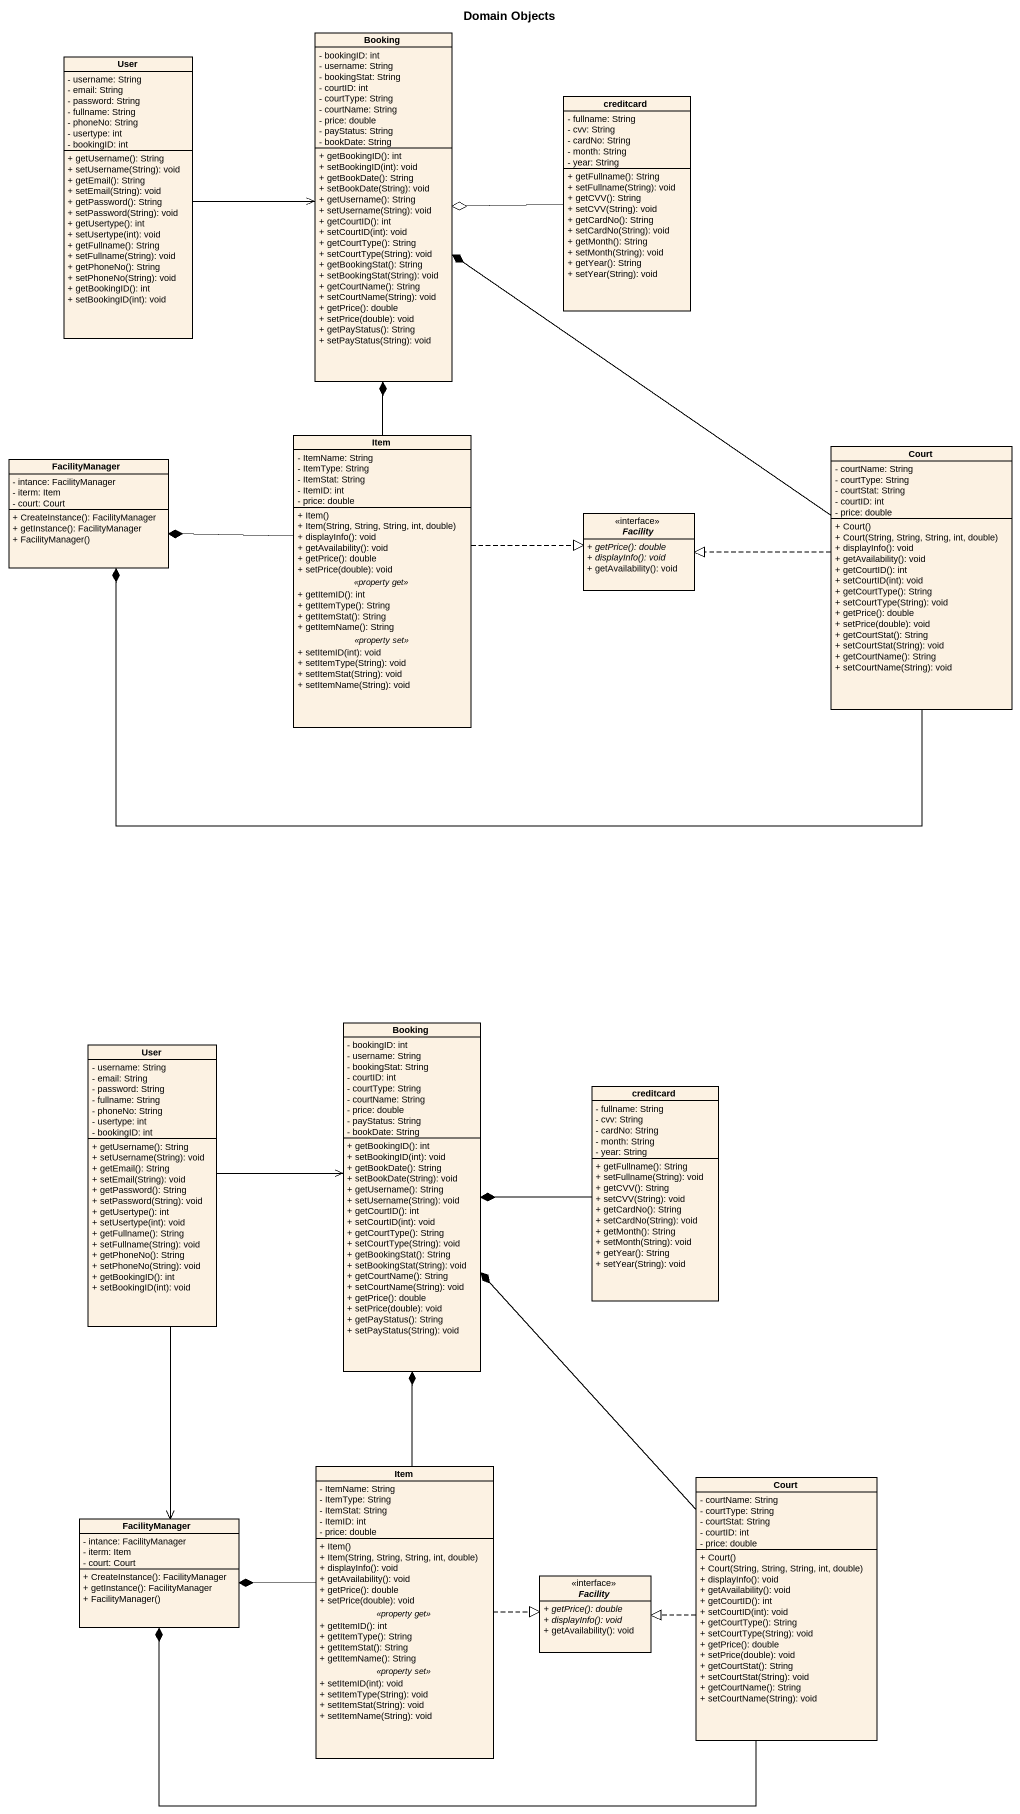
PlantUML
@startuml
title Domain Objects
hide circle
hide empty members
skinparam classAttributeIconSize 0
class Booking {
  - bookingID: int
  - username: String
  - bookingStat: String
  - courtID: int
  - courtType: String
  - courtName: String
  - price: double
  - payStatus: String
  - bookDate: String
  + getBookingID(): int
  + setBookingID(int): void
  + getBookDate(): String
  + setBookDate(String): void
  + getUsername(): String
  + setUsername(String): void
  + getCourtID(): int
  + setCourtID(int): void
  + getCourtType(): String
  + setCourtType(String): void
  + getBookingStat(): String
  + setBookingStat(String): void
  + getCourtName(): String
  + setCourtName(String): void
  + getPrice(): double
  + setPrice(double): void
  + getPayStatus(): String
  + setPayStatus(String): void
}
class User {
  - username: String
  - email: String
  - password: String
  - fullname: String
  - phoneNo: String
  - usertype: int
  - bookingID: int
  + getUsername(): String
  + setUsername(String): void
  + getEmail(): String
  + setEmail(String): void
  + getPassword(): String
  + setPassword(String): void
  + getUsertype(): int
  + setUsertype(int): void
  + getFullname(): String
  + setFullname(String): void
  + getPhoneNo(): String
  + setPhoneNo(String): void
  + getBookingID(): int
  + setBookingID(int): void
}
class creditcard {
  - fullname: String
  - cvv: String
  - cardNo: String
  - month: String
  - year: String
  + getFullname(): String
  + setFullname(String): void
  + getCVV(): String
  + setCVV(String): void
  + getCardNo(): String
  + setCardNo(String): void
  + getMonth(): String
  + setMonth(String): void
  + getYear(): String
  + setYear(String): void
}
class Item {
  - ItemName: String
  - ItemType: String
  - ItemStat: String
  - ItemID: int
  - price: double
  --
  + Item()
  + Item(String, String, String, int, double)
  + displayInfo(): void
  + getAvailability(): void
  + getPrice(): double
  + setPrice(double): void
  .. <<property get>> ..
  + getItemID(): int
  + getItemType(): String
  + getItemStat(): String
  + getItemName(): String
  .. <<property set>> ..
  + setItemID(int): void
  + setItemType(String): void
  + setItemStat(String): void
  + setItemName(String): void
}
class FacilityManager {
  - intance: FacilityManager
  - iterm: Item
  - court: Court
  + CreateInstance(): FacilityManager
  + getInstance(): FacilityManager
  + FacilityManager()
}
class Court {
  - courtName: String
  - courtType: String
  - courtStat: String
  - courtID: int
  - price: double
  + Court()
  + Court(String, String, String, int, double)
  + displayInfo(): void
  + getAvailability(): void
  + getCourtID(): int
  + setCourtID(int): void
  + getCourtType(): String
  + setCourtType(String): void
  + getPrice(): double
  + setPrice(double): void
  + getCourtStat(): String
  + setCourtStat(String): void
  + getCourtName(): String
  + setCourtName(String): void
}
interface Facility <<interface>> {
  {abstract} + getPrice(): double
  {abstract} + displayInfo(): void
  + getAvailability(): void
}
class "Booking" as Booking_2 {
  - bookingID: int
  - username: String
  - bookingStat: String
  - courtID: int
  - courtType: String
  - courtName: String
  - price: double
  - payStatus: String
  - bookDate: String
  + getBookingID(): int
  + setBookingID(int): void
  + getBookDate(): String
  + setBookDate(String): void
  + getUsername(): String
  + setUsername(String): void
  + getCourtID(): int
  + setCourtID(int): void
  + getCourtType(): String
  + setCourtType(String): void
  + getBookingStat(): String
  + setBookingStat(String): void
  + getCourtName(): String
  + setCourtName(String): void
  + getPrice(): double
  + setPrice(double): void
  + getPayStatus(): String
  + setPayStatus(String): void
}
class "User" as User_2 {
  - username: String
  - email: String
  - password: String
  - fullname: String
  - phoneNo: String
  - usertype: int
  - bookingID: int
  + getUsername(): String
  + setUsername(String): void
  + getEmail(): String
  + setEmail(String): void
  + getPassword(): String
  + setPassword(String): void
  + getUsertype(): int
  + setUsertype(int): void
  + getFullname(): String
  + setFullname(String): void
  + getPhoneNo(): String
  + setPhoneNo(String): void
  + getBookingID(): int
  + setBookingID(int): void
}
class "creditcard" as creditcard_2 {
  - fullname: String
  - cvv: String
  - cardNo: String
  - month: String
  - year: String
  + getFullname(): String
  + setFullname(String): void
  + getCVV(): String
  + setCVV(String): void
  + getCardNo(): String
  + setCardNo(String): void
  + getMonth(): String
  + setMonth(String): void
  + getYear(): String
  + setYear(String): void
}
class "Item" as Item_2 {
  - ItemName: String
  - ItemType: String
  - ItemStat: String
  - ItemID: int
  - price: double
  --
  + Item()
  + Item(String, String, String, int, double)
  + displayInfo(): void
  + getAvailability(): void
  + getPrice(): double
  + setPrice(double): void
  .. <<property get>> ..
  + getItemID(): int
  + getItemType(): String
  + getItemStat(): String
  + getItemName(): String
  .. <<property set>> ..
  + setItemID(int): void
  + setItemType(String): void
  + setItemStat(String): void
  + setItemName(String): void
}
class "Court" as Court_2 {
  - courtName: String
  - courtType: String
  - courtStat: String
  - courtID: int
  - price: double
  + Court()
  + Court(String, String, String, int, double)
  + displayInfo(): void
  + getAvailability(): void
  + getCourtID(): int
  + setCourtID(int): void
  + getCourtType(): String
  + setCourtType(String): void
  + getPrice(): double
  + setPrice(double): void
  + getCourtStat(): String
  + setCourtStat(String): void
  + getCourtName(): String
  + setCourtName(String): void
}
class "FacilityManager" as FacilityManager_2 {
  - intance: FacilityManager
  - iterm: Item
  - court: Court
  + CreateInstance(): FacilityManager
  + getInstance(): FacilityManager
  + FacilityManager()
}
interface "Facility" as Facility_2 <<interface>> {
  {abstract} + getPrice(): double
  {abstract} + displayInfo(): void
  + getAvailability(): void
}
User -right-> Booking
creditcard -left-o Booking
Item -up-* Booking
Item -left-* FacilityManager
Item .right.|> Facility
Court -up-* Booking
Court -left-* FacilityManager
Court .left.|> Facility
User_2 -right-> Booking_2
User_2 --> FacilityManager_2
creditcard_2 -left-* Booking_2
Item_2 -up-* Booking_2
Item_2 -left-* FacilityManager_2
Item_2 .right.|> Facility_2
Court_2 -up-* Booking_2
Court_2 -left-* FacilityManager_2
Court_2 .left.|> Facility_2
@enduml
